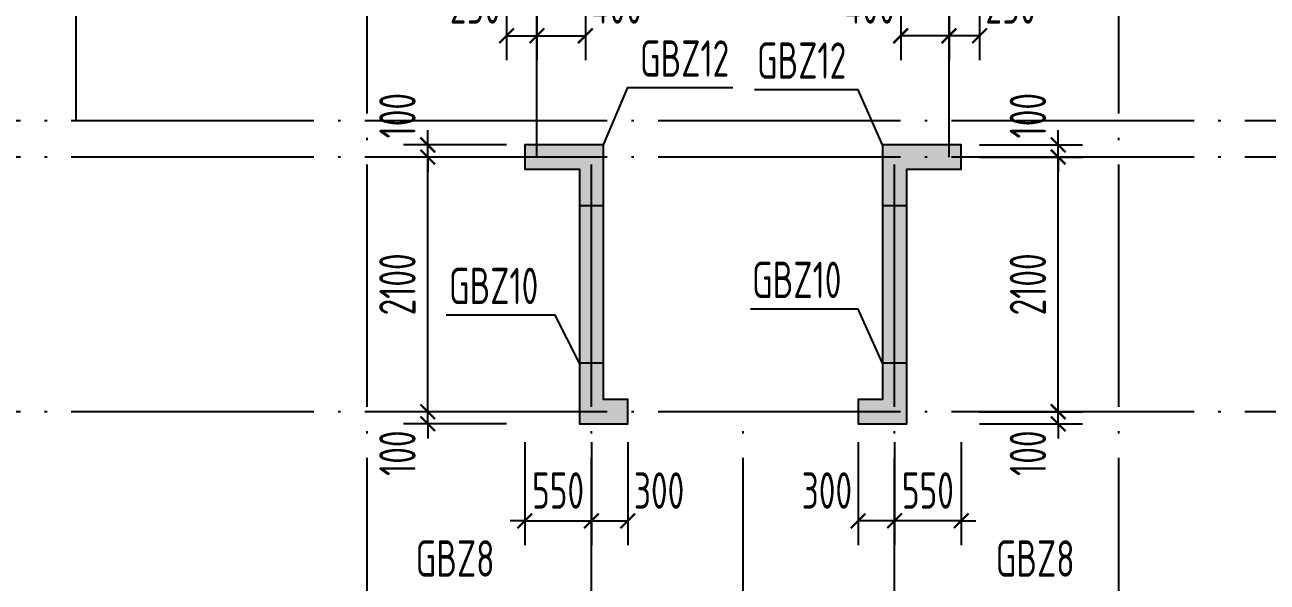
# Model space of a CAD drawing. Extents: x 826826 to 1642106, y -156213 to 399140.
# Drawn here: x 1178600 to 1188846, y 331440 to 336036 of the extents above; entities that cross this region are included whole.
import ezdxf
from ezdxf.enums import TextEntityAlignment as Align

# ---------------------------------------------------------------- set-up
doc = ezdxf.new("R2010")
doc.units = 0
doc.header["$LTSCALE"] = 1000
doc.linetypes.add('DOTE', pattern=[2.42, 2, -0.2, 0.02, -0.2])
doc.layers.get('0').update_dxf_attribs({"linetype": 'CONTINUOUS'})
doc.layers.get('DEFPOINTS').update_dxf_attribs({"linetype": 'CONTINUOUS'})
for name, color, linetype in [('A-DOTE', 10, 'DOTE'), ('S-Q墙填充', 252, 'CONTINUOUS'), ('S-Q墙实线', 6, 'CONTINUOUS'), ('S-Q墙标注', 3, 'CONTINUOUS'), ('S-X详图填充', 252, 'CONTINUOUS'), ('S-X详图实线', 4, 'CONTINUOUS'), ('S-Y一般标注', 3, 'CONTINUOUS'), ('S-Z柱编号', 6, 'CONTINUOUS')]:
    doc.layers.add(name, color=color, linetype=linetype)
doc.styles.add('TSSD_REIN', font='tssdeng.shx', dxfattribs={"width": 0.7, "height": 300, "bigfont": 'tssdchn.shx'})
doc.styles.add('结构文字', font='zstxt.shx', dxfattribs={"width": 0.7, "bigfont": 'zshz.shx'})
doc.dimstyles.new('STRUCK', dxfattribs={"dimtxt": 400, "dimasz": 121, "dimexe": 200, "dimexo": 150, "dimgap": 115, "dimtad": 1, "dimdec": 0, "dimdsep": 46, "dimtxsty": '结构文字', "dimblk": 'ARCHTICK', "dimcen": 400, "dimclrd": 3, "dimclre": 3, "dimclrt": 7, "dimadec": 0, "dimazin": 0, "dimtfac": 1, "dimtdec": 0, "dimtix": 1, "dimtmove": 2, "dimatfit": 3, "dimldrblk": '_DIMX', "dimfxl": 0, "dimtolj": 1, "dimtzin": 0, "dimarcsym": 0})

# ---------------------------------------------------------------- blocks, each defined once
blk = doc.blocks.new('20210801.08473688')
at = {"layer": 'A-DOTE'}
for p, q in [((11000, 10500), (11000, 19800)), ((13400, 3300), (13400, 19800)), ((19600, 3300), (19600, 19800)), ((14800, 10200), (14800, 12100)), ((18200, 10200), (18200, 12100)), ((54100, 10500), (3300, 10500)), ((54100, 10200), (3300, 10200)), ((15250, 3300), (15250, 10200)), ((17750, 3300), (17750, 10200)), ((54100, 8100), (3300, 8100)), ((16500, 3300), (16500, 8100))]:
    blk.add_line(p, q, dxfattribs=at)
blk = doc.blocks.new('_ArchTick')
at = {"color": 0, "linetype": 'ByBlock', "const_width": 0.15}
blk.add_lwpolyline([(-0.5, -0.5), (0.5, 0.5)], dxfattribs=at)
blk = doc.blocks.new('*D117')
at = {"layer": 'DEFPOINTS', "color": 0}
for p in [(1182573, 336746), (1182823, 336746), (1182823, 335946)]:
    blk.add_point(p, dxfattribs=at)
at = {"layer": 'S-Q墙标注', "color": 3, "lineweight": -2}
for p, q in [((1182573, 336596), (1182573, 335746)), ((1182823, 336596), (1182823, 335746)), ((1182573, 335946), (1182823, 335946))]:
    blk.add_line(p, q, dxfattribs=at)
at = {"layer": 'S-Q墙标注', "color": 3, "lineweight": -2, "xscale": 121, "yscale": 121, "zscale": 121, "rotation": 180}
blk.add_blockref('_ArchTick', (1182573, 335946), dxfattribs=at)
at = {"layer": 'S-Q墙标注', "color": 3, "lineweight": -2, "xscale": 121, "yscale": 121, "zscale": 121}
blk.add_blockref('_ArchTick', (1182823, 335946), dxfattribs=at)
at = {"layer": 'S-Q墙标注', "color": 7, "insert": (1182315, 336196), "char_height": 300, "attachment_point": 5, "style": 'TSSD_REIN'}
blk.add_mtext('\\A1;250', dxfattribs=at)
blk = doc.blocks.new('_DIMX')
blk.add_line((-150, 0), (150, 0))
at = {"const_width": 50}
blk.add_lwpolyline([(-70, -70), (70, 70)], dxfattribs=at)
blk = doc.blocks.new('*D118')
at = {"layer": 'DEFPOINTS', "color": 0}
for p in [(1182823, 336746), (1183223, 336746), (1183223, 335946)]:
    blk.add_point(p, dxfattribs=at)
at = {"layer": 'S-Q墙标注', "color": 3, "lineweight": -2}
for p, q in [((1182823, 336596), (1182823, 335746)), ((1183223, 336596), (1183223, 335746)), ((1182823, 335946), (1183223, 335946))]:
    blk.add_line(p, q, dxfattribs=at)
at = {"layer": 'S-Q墙标注', "color": 3, "lineweight": -2, "xscale": 121, "yscale": 121, "zscale": 121, "rotation": 180}
blk.add_blockref('_ArchTick', (1182823, 335946), dxfattribs=at)
at = {"layer": 'S-Q墙标注', "color": 3, "lineweight": -2, "xscale": 121, "yscale": 121, "zscale": 121}
blk.add_blockref('_ArchTick', (1183223, 335946), dxfattribs=at)
at = {"layer": 'S-Q墙标注', "color": 7, "insert": (1183481, 336196), "char_height": 300, "attachment_point": 5, "style": 'TSSD_REIN'}
blk.add_mtext('\\A1;400', dxfattribs=at)
blk = doc.blocks.new('*D125')
at = {"layer": 'DEFPOINTS', "color": 0}
for p in [(1186223, 336746), (1186474, 336746), (1186223, 335946)]:
    blk.add_point(p, dxfattribs=at)
at = {"layer": 'S-Q墙标注', "color": 3, "lineweight": -2}
for p, q in [((1186223, 336596), (1186223, 335746)), ((1186474, 336596), (1186474, 335746)), ((1186474, 335946), (1186223, 335946))]:
    blk.add_line(p, q, dxfattribs=at)
at = {"layer": 'S-Q墙标注', "color": 3, "lineweight": -2, "xscale": 121, "yscale": 121, "zscale": 121, "rotation": 180}
blk.add_blockref('_ArchTick', (1186223, 335946), dxfattribs=at)
at = {"layer": 'S-Q墙标注', "color": 3, "lineweight": -2, "xscale": 121, "yscale": 121, "zscale": 121}
blk.add_blockref('_ArchTick', (1186474, 335946), dxfattribs=at)
at = {"layer": 'S-Q墙标注', "color": 7, "insert": (1186732, 336196), "char_height": 300, "attachment_point": 5, "style": 'TSSD_REIN'}
blk.add_mtext('\\A1;250', dxfattribs=at)
blk = doc.blocks.new('*D126')
at = {"layer": 'DEFPOINTS', "color": 0}
for p in [(1185824, 336746), (1186223, 336746), (1185824, 335946)]:
    blk.add_point(p, dxfattribs=at)
at = {"layer": 'S-Q墙标注', "color": 3, "lineweight": -2}
for p, q in [((1185824, 336596), (1185824, 335746)), ((1186223, 336596), (1186223, 335746)), ((1186223, 335946), (1185824, 335946))]:
    blk.add_line(p, q, dxfattribs=at)
at = {"layer": 'S-Q墙标注', "color": 3, "lineweight": -2, "xscale": 121, "yscale": 121, "zscale": 121, "rotation": 180}
blk.add_blockref('_ArchTick', (1185824, 335946), dxfattribs=at)
at = {"layer": 'S-Q墙标注', "color": 3, "lineweight": -2, "xscale": 121, "yscale": 121, "zscale": 121}
blk.add_blockref('_ArchTick', (1186223, 335946), dxfattribs=at)
at = {"layer": 'S-Q墙标注', "color": 7, "insert": (1185566, 336196), "char_height": 300, "attachment_point": 5, "style": 'TSSD_REIN'}
blk.add_mtext('\\A1;400', dxfattribs=at)
blk = doc.blocks.new('*D220')
at = {"layer": 'DEFPOINTS', "color": 0}
for p in [(1181923, 332846), (1182723, 332846), (1182723, 332746)]:
    blk.add_point(p, dxfattribs=at)
at = {"layer": 'S-Q墙标注', "color": 3, "lineweight": -2}
for p, q in [((1181923, 332846), (1181923, 332967)), ((1182573, 332846), (1181723, 332846)), ((1181923, 332746), (1181923, 332846)), ((1182573, 332746), (1181723, 332746)), ((1181923, 332746), (1181923, 332625))]:
    blk.add_line(p, q, dxfattribs=at)
at = {"layer": 'S-Q墙标注', "color": 3, "lineweight": -2, "xscale": 121, "yscale": 121, "zscale": 121}
for p, rotation in [((1181923, 332846), 270), ((1181923, 332746), 90)]:
    blk.add_blockref('_ArchTick', p, dxfattribs=dict(at, rotation=rotation))
at = {"layer": 'S-Q墙标注', "color": 7, "insert": (1181673, 332504), "char_height": 300, "attachment_point": 5, "rotation": 90, "style": 'TSSD_REIN'}
blk.add_mtext('\\A1;100', dxfattribs=at)
blk = doc.blocks.new('*D221')
at = {"layer": 'DEFPOINTS', "color": 0}
for p in [(1181923, 334946), (1182723, 334946), (1182723, 332846)]:
    blk.add_point(p, dxfattribs=at)
at = {"layer": 'S-Q墙标注', "color": 3, "lineweight": -2}
for p, q in [((1182573, 334946), (1181723, 334946)), ((1181923, 332846), (1181923, 334946)), ((1182573, 332846), (1181723, 332846))]:
    blk.add_line(p, q, dxfattribs=at)
at = {"layer": 'S-Q墙标注', "color": 3, "lineweight": -2, "xscale": 121, "yscale": 121, "zscale": 121}
for p, rotation in [((1181923, 334946), 90), ((1181923, 332846), 270)]:
    blk.add_blockref('_ArchTick', p, dxfattribs=dict(at, rotation=rotation))
at = {"layer": 'S-Q墙标注', "color": 7, "insert": (1181673, 333896), "char_height": 300, "attachment_point": 5, "rotation": 90, "style": 'TSSD_REIN'}
blk.add_mtext('\\A1;2100', dxfattribs=at)
blk = doc.blocks.new('*D222')
at = {"layer": 'DEFPOINTS', "color": 0}
for p in [(1181923, 335046), (1182723, 335046), (1182723, 334946)]:
    blk.add_point(p, dxfattribs=at)
at = {"layer": 'S-Q墙标注', "color": 3, "lineweight": -2}
for p, q in [((1181923, 335046), (1181923, 335167)), ((1182573, 335046), (1181723, 335046)), ((1181923, 334946), (1181923, 335046)), ((1182573, 334946), (1181723, 334946)), ((1181923, 334946), (1181923, 334825))]:
    blk.add_line(p, q, dxfattribs=at)
at = {"layer": 'S-Q墙标注', "color": 3, "lineweight": -2, "xscale": 121, "yscale": 121, "zscale": 121}
for p, rotation in [((1181923, 335046), 270), ((1181923, 334946), 90)]:
    blk.add_blockref('_ArchTick', p, dxfattribs=dict(at, rotation=rotation))
at = {"layer": 'S-Q墙标注', "color": 7, "insert": (1181673, 335287), "char_height": 300, "attachment_point": 5, "rotation": 90, "style": 'TSSD_REIN'}
blk.add_mtext('\\A1;100', dxfattribs=at)
blk = doc.blocks.new('*D223')
at = {"layer": 'DEFPOINTS', "color": 0}
for p in [(1182723, 332746), (1183273, 332746), (1183273, 331946)]:
    blk.add_point(p, dxfattribs=at)
at = {"layer": 'S-Q墙标注', "color": 3, "lineweight": -2}
for p, q in [((1182723, 332596), (1182723, 331746)), ((1183273, 332596), (1183273, 331746)), ((1182723, 331946), (1182602, 331946)), ((1182723, 331946), (1183273, 331946)), ((1183273, 331946), (1183394, 331946))]:
    blk.add_line(p, q, dxfattribs=at)
at = {"layer": 'S-Q墙标注', "color": 3, "lineweight": -2, "xscale": 121, "yscale": 121, "zscale": 121}
blk.add_blockref('_ArchTick', (1182723, 331946), dxfattribs=at)
at = {"layer": 'S-Q墙标注', "color": 3, "lineweight": -2, "xscale": 121, "yscale": 121, "zscale": 121, "rotation": 180}
blk.add_blockref('_ArchTick', (1183273, 331946), dxfattribs=at)
at = {"layer": 'S-Q墙标注', "color": 7, "insert": (1182998, 332196), "char_height": 300, "attachment_point": 5, "style": 'TSSD_REIN'}
blk.add_mtext('\\A1;550', dxfattribs=at)
blk = doc.blocks.new('*D224')
at = {"layer": 'DEFPOINTS', "color": 0}
for p in [(1183273, 332746), (1183573, 332746), (1183573, 331946)]:
    blk.add_point(p, dxfattribs=at)
at = {"layer": 'S-Q墙标注', "color": 3, "lineweight": -2}
for p, q in [((1183273, 332596), (1183273, 331746)), ((1183573, 332596), (1183573, 331746)), ((1183273, 331946), (1183573, 331946))]:
    blk.add_line(p, q, dxfattribs=at)
at = {"layer": 'S-Q墙标注', "color": 3, "lineweight": -2, "xscale": 121, "yscale": 121, "zscale": 121, "rotation": 180}
blk.add_blockref('_ArchTick', (1183273, 331946), dxfattribs=at)
at = {"layer": 'S-Q墙标注', "color": 3, "lineweight": -2, "xscale": 121, "yscale": 121, "zscale": 121}
blk.add_blockref('_ArchTick', (1183573, 331946), dxfattribs=at)
at = {"layer": 'S-Q墙标注', "color": 7, "insert": (1183831, 332196), "char_height": 300, "attachment_point": 5, "style": 'TSSD_REIN'}
blk.add_mtext('\\A1;300', dxfattribs=at)
blk = doc.blocks.new('*D225')
at = {"layer": 'DEFPOINTS', "color": 0}
for p in [(1186323, 332846), (1187123, 332846), (1186323, 332746)]:
    blk.add_point(p, dxfattribs=at)
at = {"layer": 'S-Q墙标注', "color": 3, "lineweight": -2}
for p, q in [((1187123, 332846), (1187123, 332967)), ((1186473, 332846), (1187323, 332846)), ((1187123, 332746), (1187123, 332846)), ((1186473, 332746), (1187323, 332746)), ((1187123, 332746), (1187123, 332625))]:
    blk.add_line(p, q, dxfattribs=at)
at = {"layer": 'S-Q墙标注', "color": 3, "lineweight": -2, "xscale": 121, "yscale": 121, "zscale": 121}
for p, rotation in [((1187123, 332846), 270), ((1187123, 332746), 90)]:
    blk.add_blockref('_ArchTick', p, dxfattribs=dict(at, rotation=rotation))
at = {"layer": 'S-Q墙标注', "color": 7, "insert": (1186873, 332504), "char_height": 300, "attachment_point": 5, "rotation": 90, "style": 'TSSD_REIN'}
blk.add_mtext('\\A1;100', dxfattribs=at)
blk = doc.blocks.new('*D226')
at = {"layer": 'DEFPOINTS', "color": 0}
for p in [(1186323, 334946), (1187123, 334946), (1186323, 332846)]:
    blk.add_point(p, dxfattribs=at)
at = {"layer": 'S-Q墙标注', "color": 3, "lineweight": -2}
for p, q in [((1186473, 334946), (1187323, 334946)), ((1187123, 332846), (1187123, 334946)), ((1186473, 332846), (1187323, 332846))]:
    blk.add_line(p, q, dxfattribs=at)
at = {"layer": 'S-Q墙标注', "color": 3, "lineweight": -2, "xscale": 121, "yscale": 121, "zscale": 121}
for p, rotation in [((1187123, 334946), 90), ((1187123, 332846), 270)]:
    blk.add_blockref('_ArchTick', p, dxfattribs=dict(at, rotation=rotation))
at = {"layer": 'S-Q墙标注', "color": 7, "insert": (1186873, 333896), "char_height": 300, "attachment_point": 5, "rotation": 90, "style": 'TSSD_REIN'}
blk.add_mtext('\\A1;2100', dxfattribs=at)
blk = doc.blocks.new('*D227')
at = {"layer": 'DEFPOINTS', "color": 0}
for p in [(1186323, 335046), (1187123, 335046), (1186323, 334946)]:
    blk.add_point(p, dxfattribs=at)
at = {"layer": 'S-Q墙标注', "color": 3, "lineweight": -2}
for p, q in [((1187123, 335046), (1187123, 335167)), ((1186473, 335046), (1187323, 335046)), ((1187123, 334946), (1187123, 335046)), ((1186473, 334946), (1187323, 334946)), ((1187123, 334946), (1187123, 334825))]:
    blk.add_line(p, q, dxfattribs=at)
at = {"layer": 'S-Q墙标注', "color": 3, "lineweight": -2, "xscale": 121, "yscale": 121, "zscale": 121}
for p, rotation in [((1187123, 335046), 270), ((1187123, 334946), 90)]:
    blk.add_blockref('_ArchTick', p, dxfattribs=dict(at, rotation=rotation))
at = {"layer": 'S-Q墙标注', "color": 7, "insert": (1186873, 335287), "char_height": 300, "attachment_point": 5, "rotation": 90, "style": 'TSSD_REIN'}
blk.add_mtext('\\A1;100', dxfattribs=at)
blk = doc.blocks.new('*D228')
at = {"layer": 'DEFPOINTS', "color": 0}
for p in [(1185773, 332746), (1186323, 332746), (1185773, 331946)]:
    blk.add_point(p, dxfattribs=at)
at = {"layer": 'S-Q墙标注', "color": 3, "lineweight": -2}
for p, q in [((1185773, 332596), (1185773, 331746)), ((1186323, 332596), (1186323, 331746)), ((1185773, 331946), (1185652, 331946)), ((1186323, 331946), (1185773, 331946)), ((1186323, 331946), (1186444, 331946))]:
    blk.add_line(p, q, dxfattribs=at)
at = {"layer": 'S-Q墙标注', "color": 3, "lineweight": -2, "xscale": 121, "yscale": 121, "zscale": 121}
blk.add_blockref('_ArchTick', (1185773, 331946), dxfattribs=at)
at = {"layer": 'S-Q墙标注', "color": 3, "lineweight": -2, "xscale": 121, "yscale": 121, "zscale": 121, "rotation": 180}
blk.add_blockref('_ArchTick', (1186323, 331946), dxfattribs=at)
at = {"layer": 'S-Q墙标注', "color": 7, "insert": (1186048, 332196), "char_height": 300, "attachment_point": 5, "style": 'TSSD_REIN'}
blk.add_mtext('\\A1;550', dxfattribs=at)
blk = doc.blocks.new('*D229')
at = {"layer": 'DEFPOINTS', "color": 0}
for p in [(1185473, 332746), (1185773, 332746), (1185473, 331946)]:
    blk.add_point(p, dxfattribs=at)
at = {"layer": 'S-Q墙标注', "color": 3, "lineweight": -2}
for p, q in [((1185473, 332596), (1185473, 331746)), ((1185773, 332596), (1185773, 331746)), ((1185773, 331946), (1185473, 331946))]:
    blk.add_line(p, q, dxfattribs=at)
at = {"layer": 'S-Q墙标注', "color": 3, "lineweight": -2, "xscale": 121, "yscale": 121, "zscale": 121, "rotation": 180}
blk.add_blockref('_ArchTick', (1185473, 331946), dxfattribs=at)
at = {"layer": 'S-Q墙标注', "color": 3, "lineweight": -2, "xscale": 121, "yscale": 121, "zscale": 121}
blk.add_blockref('_ArchTick', (1185773, 331946), dxfattribs=at)
at = {"layer": 'S-Q墙标注', "color": 7, "insert": (1185215, 332196), "char_height": 300, "attachment_point": 5, "style": 'TSSD_REIN'}
blk.add_mtext('\\A1;300', dxfattribs=at)

msp = doc.modelspace()

# ---------------------------------------------------------------- hatches: boundary and pattern name
at = {"layer": 'S-Q墙填充'}
h = msp.add_hatch(dxfattribs=at)
h.set_pattern_fill('ARMORED', color=252, scale=50, style=0)
h.set_pattern_definition([(50, (-11199.1, -428327.93), (358.63009, -31.37607), [37.5, -412.5]), (355, (-11199.1, -428327.93), (-69.37567, 376.09607), [30, -330]), (100.4514, (-11169.2, -428330.54), (289.25469, 344.71977), [31.870095, -350.57106]), (46.1842, (-11199.1, -428227.93), (533.62052, -82.75951), [56.25, -618.75]), (96.6356, (-11154.6, -428234.8), (467.33135, 487.05894), [47.80514, -525.8565]), (351.1842, (-11199.1, -428227.93), (467.33097, 487.0593), [45, -495]), (21, (-11149.1, -428252.93), (298.453526, -201.309445), [37.5, -412.5]), (326, (-11149.1, -428252.93), (121.65767, 362.57502), [30, -330]), (71.4514, (-11124.22, -428269.7), (420.111314, 161.26525), [31.870095, -350.57106]), (37.5, (-11199.09, -428327.93), (6.079928, 166.446927), [0, -326, 0, -335, 0, -331.25]), (7.5, (-11199.09, -428327.93), (131.534769, 197.205856), [0, -191, 0, -318.5, 0, -126.25]), (327.5, (-11310.59, -428327.93), (266.911218, -11.277436), [0, -125, 0, -390, 0, -517.5]), (317.5, (-11360.6, -428327.93), (291.593085, 50.05249), [0, -162.5, 0, -259, 0, -367.5]), (45, (-11199.1, -428327.93), (-176.776695, 176.776695), [])])
h.paths.add_polyline_path([(1221323.38, 338145.54), (1211823.38, 338145.54), (1211823.38, 337045.53), (1210523.49, 337045.53), (1210523.49, 338995.54), (1211222.03, 338995.54), (1211222.03, 339195.54), (1210523.49, 339195.54), (1210523.49, 339395.54), (1207322.03, 339395.54), (1207322.03, 339195.54), (1206622.03, 339195.54), (1206622.03, 338995.54), (1207322.03, 338995.54), (1207322.03, 337045.53), (1206023.37, 337045.53), (1206023.37, 338145.54), (1187423.38, 338145.54), (1187423.38, 337045.53), (1186123.38, 337045.53), (1186123.38, 338995.54), (1186823.38, 338995.54), (1186823.38, 339195.54), (1186123.38, 339195.54), (1186123.38, 339395.54), (1182921.92, 339395.54), (1182921.92, 339195.54), (1182223.38, 339195.54), (1182223.38, 338995.54), (1182921.92, 338995.54), (1182921.92, 337045.53), (1181623.38, 337045.53), (1181623.38, 338145.54), (1172123.38, 338145.54), (1172123.38, 330645.54), (1175823.38, 330645.54), (1181223.38, 330645.54), (1181223.38, 329445.54), (1187823.38, 329445.54), (1187823.38, 330645.54), (1200223.38, 330645.54), (1205623.38, 330645.54), (1205623.38, 329445.54), (1212223.38, 329445.54), (1212223.38, 330645.54), (1221323.38, 330645.54)])
h.paths.add_polyline_path([(1172423.38, 335145.54), (1173123.38, 335145.54), (1173123.38, 335345.54), (1172423.38, 335345.54), (1172423.38, 337845.54), (1174023.38, 337845.54), (1174023.38, 337195.54), (1174223.38, 337195.54), (1174223.38, 337845.54), (1177023.38, 337845.54), (1177023.38, 335145.54), (1177223.38, 335145.54), (1177223.38, 337845.54), (1181323.38, 337845.54), (1181323.38, 336395.54), (1181623.38, 336395.54), (1181623.38, 336745.53), (1183221.92, 336745.53), (1183221.92, 339095.54), (1185823.38, 339095.54), (1185823.38, 336745.53), (1187423.38, 336745.53), (1187423.38, 336395.54), (1187723.38, 336395.54), (1187723.38, 337845.54), (1191823.38, 337845.54), (1191823.38, 335145.54), (1192023.38, 335145.54), (1192023.38, 337845.54), (1194823.33, 337845.54), (1194821.98, 335145.54), (1195021.98, 335145.54), (1195023.33, 337845.54), (1198423.38, 337845.54), (1198423.38, 335145.54), (1198623.38, 335145.54), (1198623.38, 337845.54), (1201423.38, 337845.54), (1201423.38, 335145.54), (1201623.38, 335145.54), (1201623.38, 337845.54), (1205723.37, 337845.54), (1205723.37, 336495.54), (1206023.37, 336495.54), (1206023.37, 336745.54), (1207622.03, 336745.54), (1207622.03, 339095.54), (1210223.49, 339095.54), (1210223.49, 336745.53), (1211823.38, 336745.53), (1211823.38, 336395.54), (1212123.38, 336395.54), (1212123.38, 337845.54), (1216223.38, 337845.53), (1216223.38, 335145.54), (1216423.38, 335145.54), (1216423.38, 337845.53), (1219223.38, 337845.53), (1219223.38, 337195.61), (1219423.38, 337195.61), (1219423.38, 337845.53), (1221023.38, 337845.53), (1221023.38, 335345.54), (1220323.38, 335345.54), (1220323.38, 335145.54), (1221023.38, 335145.54), (1221023.38, 330945.54), (1217823.38, 330945.54), (1217823.38, 332395.54), (1217623.38, 332395.54), (1217623.38, 330945.54), (1212223.38, 330945.54), (1212223.38, 331195.54), (1211923.38, 331195.54), (1211923.38, 329745.54), (1205923.38, 329745.54), (1205923.38, 331195.54), (1205623.38, 331195.54), (1205623.38, 330945.54), (1200223.38, 330945.54), (1200223.38, 332395.54), (1200023.38, 332395.54), (1200023.38, 330945.54), (1193423.38, 330945.54), (1193423.38, 332395.54), (1193223.38, 332395.54), (1193223.38, 330945.54), (1187823.38, 330945.54), (1187823.38, 331195.54), (1187523.38, 331195.54), (1187523.38, 329745.54), (1181523.38, 329745.54), (1181523.38, 331195.54), (1181223.38, 331195.54), (1181223.38, 330945.54), (1175823.38, 330945.54), (1175823.38, 332395.54), (1175623.38, 332395.54), (1175623.38, 330945.54), (1172423.38, 330945.54)], flags=16)
h.paths.add_polyline_path([(1182723.31, 334845.51), (1182723.31, 335045.53), (1183373.37, 335045.53), (1183373.37, 335045.51), (1183373.37, 332945.54), (1183573.37, 332945.54), (1183573.37, 332745.51), (1183173.37, 332745.51), (1183173.37, 334845.51)], flags=0)
h.paths.add_polyline_path([(1185473.37, 332945.54), (1185673.37, 332945.54), (1185673.37, 335045.53), (1186323.39, 335045.53), (1186323.39, 334845.51), (1185873.37, 334845.51), (1185873.37, 332745.51), (1185473.37, 332745.51)], flags=0)
h.paths.add_polyline_path([(1207123.33, 334845.51), (1207123.33, 335045.53), (1207773.39, 335045.53), (1207773.39, 332945.54), (1207973.39, 332945.54), (1207973.39, 332945.51), (1207973.39, 332745.51), (1207573.39, 332745.51), (1207573.39, 332745.54), (1207573.39, 334845.51)], flags=0)
h.paths.add_polyline_path([(1209873.38, 332945.54), (1210073.38, 332945.54), (1210073.38, 335045.53), (1210723.37, 335045.53), (1210723.37, 334845.51), (1210273.39, 334845.51), (1210273.39, 332745.51), (1209873.38, 332745.51)], flags=0)
at = {"layer": 'S-X详图填充'}
h = msp.add_hatch(color=256, dxfattribs=at)
h.dxf.hatch_style = 1
h.paths.add_polyline_path([(1183173.36, 334545.54), (1183373.36, 334545.54), (1183373.36, 335045.54), (1182723.36, 335045.54), (1182723.36, 334845.54), (1183173.36, 334845.54)])
h = msp.add_hatch(color=256, dxfattribs=at)
h.dxf.hatch_style = 1
h.paths.add_polyline_path([(1185673.36, 334545.54), (1185873.36, 334545.54), (1185873.36, 334845.54), (1186323.37, 334845.54), (1186323.37, 335045.54), (1185673.36, 335045.54)])
h = msp.add_hatch(color=256, dxfattribs=at)
h.dxf.hatch_style = 1
h.paths.add_polyline_path([(1183373.36, 333245.54), (1183173.36, 333245.54), (1183173.36, 332745.54), (1183573.36, 332745.54), (1183573.36, 332945.54), (1183373.36, 332945.54)])
h = msp.add_hatch(color=256, dxfattribs=at)
h.dxf.hatch_style = 1
h.paths.add_polyline_path([(1185873.36, 333245.54), (1185673.36, 333245.54), (1185673.36, 332945.54), (1185473.37, 332945.54), (1185473.37, 332745.54), (1185873.36, 332745.54)])

# ---------------------------------------------------------------- linework, layer by layer
at = {"layer": 'S-Q墙实线'}
for points in [[(1183373.37, 335045.51), (1182723.31, 335045.51), (1182723.31, 334845.51), (1183173.37, 334845.51), (1183173.37, 332745.51), (1183573.37, 332745.51), (1183573.37, 332945.51), (1183373.37, 332945.51)], [(1182723.39, 334845.53), (1183173.37, 334845.53), (1183173.37, 332745.54), (1183573.37, 332745.54), (1183573.37, 332945.54), (1183373.37, 332945.54), (1183373.37, 335045.53), (1182723.39, 335045.53)], [(1185673.37, 332945.51), (1185473.37, 332945.51), (1185473.37, 332745.51), (1185873.37, 332745.51), (1185873.37, 334845.51), (1186323.25, 334845.51), (1186323.25, 335045.51), (1185673.37, 335045.51)]]:
    msp.add_lwpolyline(points, close=True, dxfattribs=at)
msp.add_lwpolyline([(1185673.37, 332945.54), (1185473.37, 332945.54), (1185473.37, 332745.54), (1185873.37, 332745.54), (1185873.37, 334845.53), (1186323.39, 334845.53), (1186323.39, 335045.53), (1185673.37, 335045.53), (1185673.37, 332945.54)], dxfattribs=at)
at = {"layer": 'S-X详图实线'}
for points in [[(1183173.36, 334545.54), (1183373.36, 334545.54), (1183373.36, 335045.54), (1182723.36, 335045.54), (1182723.36, 334845.54), (1183173.36, 334845.54), (1183173.36, 334545.54)], [(1185673.36, 334545.54), (1185873.36, 334545.54), (1185873.36, 334845.54), (1186323.37, 334845.54), (1186323.37, 335045.54), (1185673.36, 335045.54), (1185673.36, 334545.54)], [(1183373.36, 333245.54), (1183173.36, 333245.54), (1183173.36, 332745.54), (1183573.36, 332745.54), (1183573.36, 332945.54), (1183373.36, 332945.54), (1183373.36, 333245.54)], [(1185873.36, 333245.54), (1185673.36, 333245.54), (1185673.36, 332945.54), (1185473.37, 332945.54), (1185473.37, 332745.54), (1185873.36, 332745.54), (1185873.36, 333245.54)]]:
    msp.add_lwpolyline(points, close=True, dxfattribs=at)
at = {"layer": 'S-Z柱编号', "color": 7}
for points in [[(1183373.36, 335045.54), (1183573.36, 335518.34), (1184439.82, 335518.34)], [(1185673.36, 335045.54), (1185473.36, 335501.52), (1184617.33, 335501.52)], [(1183173.36, 333245.54), (1182973.36, 333643.06), (1182073.78, 333643.06)], [(1185673.36, 333245.54), (1185473.36, 333692.89), (1184584.34, 333692.89)]]:
    msp.add_lwpolyline(points, dxfattribs=at)

# ---------------------------------------------------------------- block references
at = {"layer": 'S-Y一般标注'}
msp.add_blockref('20210801.08473688', (1168023.38, 324745.54), dxfattribs=at)

# ---------------------------------------------------------------- texts
at = {"layer": 'S-Z柱编号', "color": 7, "style": 'TSSD_REIN', "width": 0.7}
for s, p in [('GBZ12', (1183673.36, 335518.34)), ('GBZ12', (1184638.36, 335501.52)), ('GBZ10', (1182097.98, 333643.06)), ('GBZ10', (1184597.98, 333692.89)), ('GBZ8', (1181823.35, 331395.54)), ('GBZ8', (1186607.57, 331395.35))]:
    msp.add_text(s, height=300, dxfattribs=at).set_placement(p, align=Align.BOTTOM_LEFT)

# ---------------------------------------------------------------- dimensions: what is measured, and where the dimension line sits
at = {"layer": 'S-Q墙标注'}
for base, p1, p2, picture, middle in [((1182823.38, 335945.53), (1182572.91, 336745.53), (1182823.38, 336745.53), '*D117', (1182314.83, 336195.53)), ((1183222.92, 335945.53), (1182823.38, 336745.53), (1183222.92, 336745.53), '*D118', (1183480.99, 336195.53)), ((1183573.37, 331945.51), (1183273.37, 332745.51), (1183573.37, 332745.51), '*D224', (1183831.45, 332195.51))]:
    dim = msp.add_linear_dim(base=base, p1=p1, p2=p2, dimstyle='STRUCK', override={"dimtxt": 300, "dimgap": 100, "dimtxsty": 'TSSD_REIN'}, dxfattribs=at)
    dim.commit()
    dim.dimension.update_dxf_attribs({"geometry": picture, "text_midpoint": middle, "dimtype": 160})
for base, p1, p2, angle, picture, middle in [((1185823.84, 335945.53), (1186223.38, 336745.53), (1185823.84, 336745.53), 180, '*D126', (1185565.76, 336195.53)), ((1186223.38, 335945.53), (1186473.84, 336745.53), (1186223.38, 336745.53), 180, '*D125', (1186731.92, 336195.53)), ((1181923.31, 335045.51), (1182723.31, 334945.51), (1182723.31, 335045.51), 90, '*D222', (1181673.31, 335287.44)), ((1187123.44, 335045.51), (1186323.44, 334945.51), (1186323.44, 335045.51), 90, '*D227', (1186873.44, 335287.44)), ((1181923.31, 332845.51), (1182723.31, 332745.51), (1182723.31, 332845.51), 90, '*D220', (1181673.31, 332503.59)), ((1187123.44, 332845.51), (1186323.44, 332745.51), (1186323.44, 332845.51), 90, '*D225', (1186873.44, 332503.59)), ((1185473.37, 331945.51), (1185773.37, 332745.51), (1185473.37, 332745.51), 180, '*D229', (1185215.3, 332195.51))]:
    dim = msp.add_linear_dim(base=base, p1=p1, p2=p2, angle=angle, dimstyle='STRUCK', override={"dimtxt": 300, "dimgap": 100, "dimtxsty": 'TSSD_REIN'}, dxfattribs=at)
    dim.commit()
    dim.dimension.update_dxf_attribs({"geometry": picture, "text_midpoint": middle, "dimtype": 160})
for base, p1, p2, angle, picture, middle in [((1181923.31, 334945.51), (1182723.31, 332845.51), (1182723.31, 334945.51), 90, '*D221', (1181673.31, 333895.51)), ((1187123.44, 334945.51), (1186323.44, 332845.51), (1186323.44, 334945.51), 90, '*D226', (1186873.44, 333895.51)), ((1185773.37, 331945.51), (1186323.44, 332745.51), (1185773.37, 332745.51), 180, '*D228', (1186048.41, 332195.51))]:
    dim = msp.add_linear_dim(base=base, p1=p1, p2=p2, angle=angle, dimstyle='STRUCK', override={"dimtxt": 300, "dimgap": 100, "dimtxsty": 'TSSD_REIN'}, dxfattribs=at)
    dim.commit()
    dim.dimension.update_dxf_attribs({"geometry": picture, "text_midpoint": middle})
dim = msp.add_linear_dim(base=(1183273.37, 331945.51), p1=(1182723.31, 332745.51), p2=(1183273.37, 332745.51), dimstyle='STRUCK', override={"dimtxt": 300, "dimgap": 100, "dimtxsty": 'TSSD_REIN'}, dxfattribs=at)
dim.commit()
dim.dimension.update_dxf_attribs({"geometry": '*D223', "text_midpoint": (1182998.34, 332195.51)})

doc.saveas('drawing.dxf')
